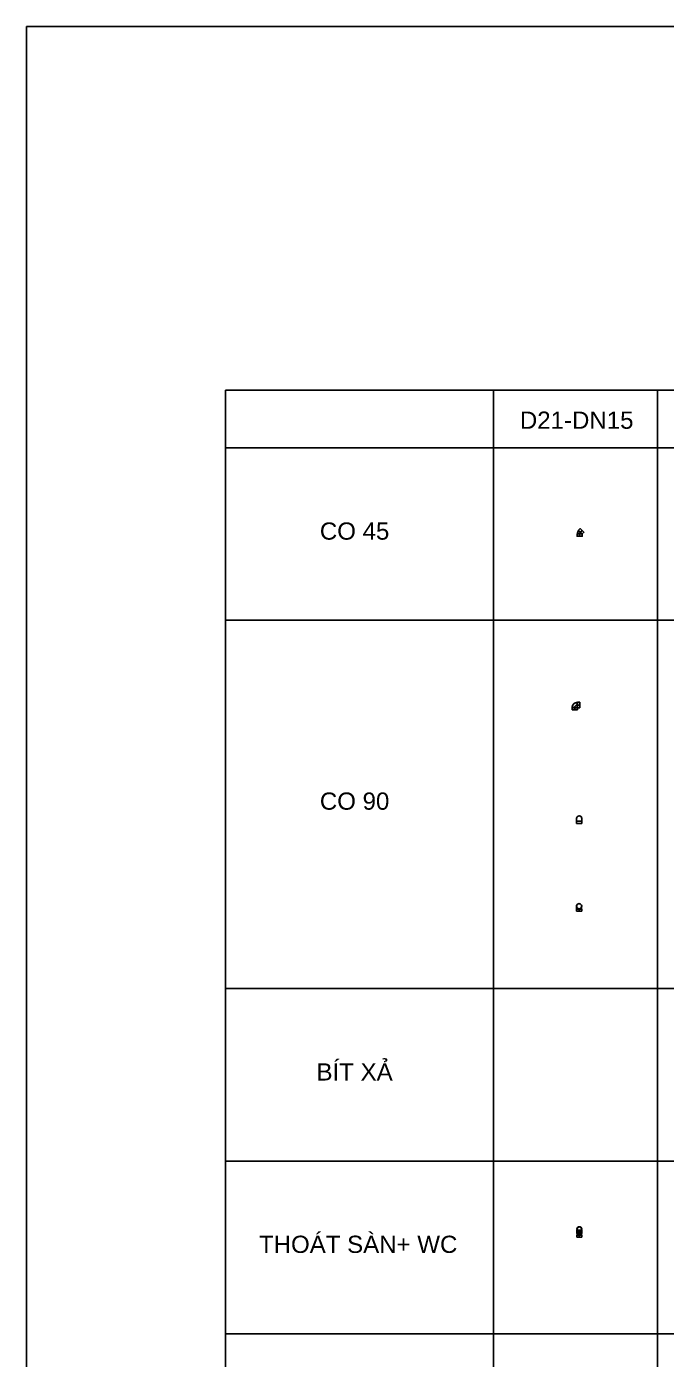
# Model space of a CAD drawing. Header units: millimetres. Extents: x 1218 to 72853, y -34712 to 16286.
# Drawn here: x 1218 to 4191, y 10092 to 16286 of the extents above; entities that cross this region are included whole.
import ezdxf
from ezdxf.enums import TextEntityAlignment as Align

# ---------------------------------------------------------------- set-up
doc = ezdxf.new("R2010")
doc.units = ezdxf.units.MM
doc.set_wipeout_variables(frame=1)
doc.linetypes.add('CENTER', pattern=[50.8, 31.75, -6.35, 6.35, -6.35])
doc.styles.get("Standard").update_dxf_attribs({"font": 'arial.ttf'})

# ---------------------------------------------------------------- blocks, each defined once
blk = doc.blocks.new('CO45-D21 uPVC')
at = {"color": 8}
for p, q in [((-5, 12), (12, -5)), ((-3.4, 8.5), (8.7, -3.6)), ((-12, -5), (12, -5)), ((-9.5, -3.6), (8.7, -3.6))]:
    blk.add_line(p, q, dxfattribs=at)
blk.add_lwpolyline([(-10.7, -3.6), (-12, -5), (-12, -15.8), (12, -15.8), (12, -5), (19.7, 2.7), (2.7, 19.7), (-5, 12), (-5, 10.1)])
at = {"color": 8, "linetype": 'CENTER'}
blk.add_lwpolyline([(11.2, 11.2), (0, 0), (0, -15.8)], dxfattribs=at)
blk.add_arc((11.6, -4.7), 22.3, 138.1347, 177.11685)
at = {"color": 8}
for points, knots in [([(-5, 10.1), (-5, 10.1), (-5, 10.1), (-5, 10.1), (-4.9, 10), (-4.8, 9.9), (-4.8, 9.9), (-4.6, 9.7), (-4.5, 9.7), (-4.4, 9.5), (-4.3, 9.4), (-4, 9.2), (-3.9, 9), (-3.7, 8.8), (-3.5, 8.7), (-3.4, 8.5)], [119.606602, 119.606602, 119.606602, 119.606602, 121.456409, 121.456409, 123.306217, 123.306217, 125.156024, 125.156024, 127.005832, 127.005832, 128.857042, 128.857042, 130.708253, 130.708253, 132.276698, 132.276698, 132.276698, 132.276698]), ([(-9.5, -3.6), (-9.7, -3.6), (-9.8, -3.6), (-10, -3.6), (-10.1, -3.6), (-10.3, -3.6), (-10.4, -3.6), (-10.5, -3.6), (-10.6, -3.6), (-10.7, -3.6), (-10.7, -3.6), (-10.7, -3.6)], [110.485651, 110.485651, 110.485651, 110.485651, 111.980659, 111.980659, 113.830682, 113.830682, 115.680705, 115.680705, 117.530728, 117.530728, 119.38075, 119.38075, 119.38075, 119.38075]), ([(8.7, -3.6), (8.9, -3.7), (9.1, -3.8), (9.6, -4), (9.9, -4.1), (10.3, -4.3), (10.6, -4.4), (10.9, -4.5), (11.1, -4.6), (11.4, -4.7), (11.6, -4.8), (11.8, -4.9), (11.9, -4.9), (12, -5), (12, -5), (12, -5)], [2.849445, 2.849445, 2.849445, 2.849445, 4.160717, 4.160717, 6.241076, 6.241076, 8.321435, 8.321435, 10.281148, 10.281148, 12.240862, 12.240862, 14.200576, 14.200576, 16.16029, 16.16029, 16.16029, 16.16029])]:
    blk.add_open_spline(points, degree=3, knots=knots, dxfattribs=at)
at = {"flags": 1}
for p in [(3.5, 3.5), (0, -5)]:
    blk.add_attdef('AMC', p, '', height=0.5, dxfattribs=at)
blk = doc.blocks.new('CO90-D21 uPVC')
for p, q in [((-9.1, -1.1), (-7.7, 1.2)), ((-7.7, 1.2), (-6.3, 3.2)), ((-6.3, 3.2), (-4.8, 4.8)), ((-4.8, 4.8), (-3.5, 5.9)), ((-3.5, 5.9), (-2.2, 7)), ((-2.2, 7), (-0.7, 8.1)), ((-0.7, 8.1), (0.9, 9)), ((0.9, 9), (2.5, 9.8)), ((2.5, 9.8), (5.7, 10.9)), ((5.7, 10.9), (8, 11.4)), ((8, 11.4), (9.1, 11.6)), ((9.1, 11.6), (10.2, 11.7)), ((10.2, 11.7), (11.4, 11.8)), ((11.4, 11.8), (12.1, 11.8)), ((12.1, 11.8), (12.8, 12.5)), ((12.1, 11.8), (12.8, 12.5)), ((12.8, 12.5), (23.1, 12.5)), ((12.8, 12.5), (23.1, 12.5)), ((23.1, 12.5), (23.1, -12.5)), ((23.1, 12.5), (23.1, -12.5)), ((-12.5, -12.8), (-11.8, -12.1)), ((-11.8, -12.1), (-12.5, -12.8)), ((-12.5, -23.1), (-12.5, -12.8)), ((-12.5, -12.8), (-12.5, -23.1)), ((12.5, -23.1), (-12.5, -23.1)), ((12.5, -23.1), (-12.5, -23.1)), ((-11.8, -12.1), (-11.5, -8.7)), ((-11.5, -8.7), (-10.8, -5.5)), ((-10.8, -5.5), (-10, -3.1)), ((-10, -3.1), (-9.1, -1.1)), ((11.9, -11.9), (11.8, -12.1)), ((11.8, -12.1), (12.5, -12.8)), ((11.8, -12.1), (12.5, -12.8)), ((12.1, -11.8), (11.9, -11.9)), ((12.8, -12.5), (12.1, -11.8)), ((12.1, -11.8), (12.8, -12.5)), ((12.5, -12.8), (12.5, -23.1)), ((12.5, -12.8), (12.5, -23.1)), ((23.1, -12.5), (12.8, -12.5)), ((12.8, -12.5), (23.1, -12.5))]:
    blk.add_line(p, q)
at = {"color": 8}
for p, q in [((12.1, -11.8), (12.1, 11.8)), ((23.1, 0), (12.1, 0)), ((12.8, 12.5), (12.8, -12.5)), ((12.5, -12.8), (-12.5, -12.8)), ((-11.8, -12.1), (11.8, -12.1)), ((0, -23.1), (0, -12.1))]:
    blk.add_line(p, q, dxfattribs=at)
for radius in [23.9, 0.31]:
    blk.add_arc((12.1, -12.1), radius, 90, 180)
blk.add_arc((12.1, -12.1), 12.1, 90, 180, dxfattribs=at)
at = {"flags": 1}
for p in [(12.8, 0), (0, -12.8)]:
    blk.add_attdef('AMC', p, '', height=0.5, dxfattribs=at)
blk = doc.blocks.new('THOAT-D21 uPVC')
for p, q in [((-11.4, -3.7), (-11.4, -10.5)), ((-11.4, -18.6), (-11.4, -11.8)), ((-10.5, -26.6), (-11.4, -27.5)), ((-11.4, -27.5), (-11.4, -37.1)), ((-11.4, -37.1), (11.4, -37.1)), ((-10.5, -26.6), (-10.5, -21.7)), ((10.5, -21.7), (10.5, -26.6)), ((10.5, -26.6), (11.4, -27.5)), ((11.4, -3.7), (11.4, -10.5)), ((11.4, -18.6), (11.4, -11.8)), ((11.4, -27.5), (11.4, -37.1))]:
    blk.add_line(p, q)
at = {"color": 8}
for p, q in [((-11.4, -27.5), (11.4, -27.5)), ((0, -26.6), (-10.5, -26.6)), ((10.5, -26.6), (0, -26.6)), ((0, -37.1), (0, -27.5))]:
    blk.add_line(p, q, dxfattribs=at)
for radius in [11.4, 10.5]:
    blk.add_circle((0, 0), radius)
at = {"extrusion": (0, 0, -1)}
for centre, start_param, end_param in [((0, -3.7), 6.283185, 6.475545), ((0, -10.5), 3.141593, 6.283185), ((0, -18.6), 5.888394, 6.283185), ((0, -18.6), 3.141593, 3.536384), ((0, -3.7), 2.949233, 3.141593)]:
    blk.add_ellipse(centre, major_axis=(-11.4, 0), ratio=0.707107, start_param=start_param, end_param=end_param, dxfattribs=at)
for major_axis in [(-11.4, 0), (10.5, 0)]:
    blk.add_ellipse((0, -11.8), major_axis=major_axis, ratio=0.707107, dxfattribs=at)
at = {"color": 8, "extrusion": (0, 0, -1)}
for centre, start_param, end_param in [((0, -3.7), 3.141593, 6.283185), ((0, -18.6), 3.536384, 5.888394)]:
    blk.add_ellipse(centre, major_axis=(-11.4, 0), ratio=0.707107, start_param=start_param, end_param=end_param, dxfattribs=at)
at = {"flags": 1}
blk.add_attdef('AMC', (0, -27.5), '', height=0.5, dxfattribs=at)
blk = doc.blocks.new('ELB90-100(UP90)DN')
at = {"color": 8}
for p, q in [((-57, -58), (-60, -62)), ((0, -62), (-60, -62)), ((-57, -58), (-15, -58)), ((61, -62), (0, -62)), ((0, -112), (0, -62)), ((15, -58), (57, -58)), ((57, -58), (61, -62))]:
    blk.add_line(p, q, dxfattribs=at)
for p, q in [((-60, -62), (-60, -112)), ((61, -112), (-60, -112)), ((-57, -20), (-57, -58)), ((57, -58), (57, -20)), ((61, -62), (61, -112))]:
    blk.add_line(p, q)
for radius in [60.5, 57]:
    blk.add_circle((0, 0), radius)
blk = doc.blocks.new('CO90UP-D21 uPVC')
at = {"color": 8}
blk.add_wipeout([(12.5, -23.1), (-12.5, -23.1), (-12.5, -12.8), (-11.8, -12.1), (-11.8, -4.2), (-12.3, -2.4), (-12.5, -1.1), (-12.5, 0), (-12.5, 1), (-12.3, 2.1), (-12.1, 3.3), (-11.7, 4.5), (-11.3, 5.4), (-10.8, 6.3), (-10.1, 7.4), (-9.4, 8.3), (-8.7, 9), (-7.8, 9.8), (-6.9, 10.4), (-5.6, 11.2), (-4.5, 11.7), (-3, 12.1), (-1.1, 12.5), (0, 12.5), (1.4, 12.4), (2.9, 12.2), (3.9, 11.9), (5.3, 11.3), (6.4, 10.7), (7.8, 9.8), (9.1, 8.6), (9.9, 7.7), (10.7, 6.4), (11.4, 5.1), (11.9, 3.7), (12.3, 2.5), (12.4, 1.3), (12.5, 0), (12.4, -1.4), (12.2, -2.6), (12, -3.4), (11.8, -4.2), (11.8, -12.1), (12.5, -12.8)], dxfattribs=at)
at = {"xscale": 0.206611570247934, "yscale": 0.206611570247934, "zscale": 0.206611570247934}
blk.add_blockref('ELB90-100(UP90)DN', (0, 0), dxfattribs=at)
at = {"flags": 1}
blk.add_attdef('AMC', (0, -12.8), '', height=0.5, dxfattribs=at)
blk = doc.blocks.new('ELB90-100(DN90)DN')
for p, q in [((-57, -58.5), (-60.5, -62)), ((-60.5, -62), (-60.5, -112)), ((60.5, -112), (-60.5, -112)), ((-57, -58.5), (-57, 0)), ((57, 0), (57, -58.5)), ((57, -58.5), (60.5, -62)), ((60.5, -62), (60.5, -112))]:
    blk.add_line(p, q)
at = {"color": 8}
for p, q in [((60.5, -62), (-60.5, -62)), ((-57, -58.5), (57, -58.5))]:
    blk.add_line(p, q, dxfattribs=at)
for radius, start, end in [(60.5, 90, 199.5844), (57, 0, 180), (60.5, 340.4156, 90)]:
    blk.add_arc((0, 0), radius, start, end)
blk = doc.blocks.new('CO90DOWN-D21 uPVC')
at = {"color": 8}
blk.add_wipeout([(12.5, -23.1), (-12.5, -23.1), (-12.5, -12.8), (-11.8, -12.1), (-11.8, -4.2), (-12.3, -2.4), (-12.5, -1.1), (-12.5, 0), (-12.5, 1), (-12.3, 2.1), (-12.1, 3.3), (-11.7, 4.5), (-11.3, 5.4), (-10.8, 6.3), (-10.1, 7.4), (-9.4, 8.3), (-8.7, 9), (-7.8, 9.8), (-6.9, 10.4), (-5.6, 11.2), (-4.5, 11.7), (-3, 12.1), (-1.1, 12.5), (0, 12.5), (1.4, 12.4), (2.9, 12.2), (3.9, 11.9), (5.3, 11.3), (6.4, 10.7), (7.8, 9.8), (9.1, 8.6), (9.9, 7.7), (10.7, 6.4), (11.4, 5.1), (11.9, 3.7), (12.3, 2.5), (12.4, 1.3), (12.5, 0), (12.4, -1.4), (12.2, -2.6), (12, -3.4), (11.8, -4.2), (11.8, -12.1), (12.5, -12.8)], dxfattribs=at)
at = {"xscale": 0.206611570247934, "yscale": 0.206611570247934, "zscale": 0.206611570247934}
blk.add_blockref('ELB90-100(DN90)DN', (0, 0), dxfattribs=at)
at = {"flags": 1}
blk.add_attdef('AMC', (0, -12.8), '', height=0.5, dxfattribs=at)

msp = doc.modelspace()

# ---------------------------------------------------------------- linework, layer by layer
for p, q in [((2141.9, 14596.4), (12983.4, 14596.4)), ((2141.9, 14596.4), (2141.9, 4170.5)), ((3386.6, 14596.4), (3386.6, 4170.5)), ((4149.2, 14596.4), (4149.2, 4170.5)), ((2141.9, 14328.5), (12983.4, 14328.5)), ((2141.9, 13526.6), (12983.4, 13526.6)), ((2141.9, 11814.9), (12983.4, 11814.9)), ((2141.9, 11013), (12983.4, 11013)), ((2141.9, 10211.2), (12983.4, 10211.2))]:
    msp.add_line(p, q)
msp.add_lwpolyline([(1218, 16285.6), (25232.7, 16285.6), (25232.7, -2725.9), (1218, -2725.9)], close=True)

# ---------------------------------------------------------------- block references
for name, p in [('CO45-D21 uPVC', (3787.7, 13933.2)), ('CO90-D21 uPVC', (3764.7, 13132.9)), ('THOAT-D21 uPVC', (3786.2, 10696.7))]:
    msp.add_blockref(name, p)

# ---------------------------------------------------------------- texts
at = {"color": 2, "ltscale": 500}
msp.add_text('D21-DN15', height=80, rotation=360, dxfattribs=at).set_placement((3773.9, 14456.7), align=Align.MIDDLE_CENTER)
at = {"color": 1, "ltscale": 500}
for s, p in [('CO 45', (2741.9, 13941.4)), ('CO 90', (2741.9, 12686.3)), ('BÍT XẢ', (2741.9, 11427.8)), ('THOÁT SÀN+ WC', (2758.5, 10626.6))]:
    msp.add_text(s, height=80, rotation=360, dxfattribs=at).set_placement(p, align=Align.MIDDLE_CENTER)

# ---------------------------------------------------------------- next in the draw order: block references
for name, p in [('CO90DOWN-D21 uPVC', (3785.6, 12605.5)), ('CO90UP-D21 uPVC', (3785, 12197.6))]:
    msp.add_blockref(name, p)

doc.saveas('drawing.dxf')
